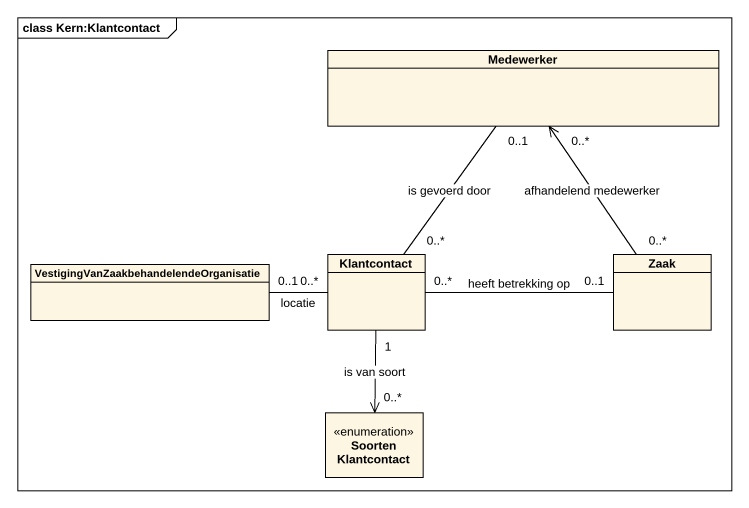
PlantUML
@startuml
mainframe class Kern:Klantcontact
hide circle
hide empty members
class Medewerker
class "VestigingVanZaakbehandelendeOrganisatie" as VestigingVanZaakbehandelende
class Klantcontact
class Zaak
enum "Soorten Klantcontact" as Soorten_Klantcontact
Klantcontact "0..*" -up- "0..1" Medewerker : is gevoerd door
Klantcontact "0..*" -left- "0..1" VestigingVanZaakbehandelende : locatie
Klantcontact "0..*" -right- "0..1" Zaak : heeft betrekking op
Klantcontact "1" --> "0..*" Soorten_Klantcontact : is van soort
Zaak "0..*" -up-> "0..*" Medewerker : afhandelend medewerker
@enduml
